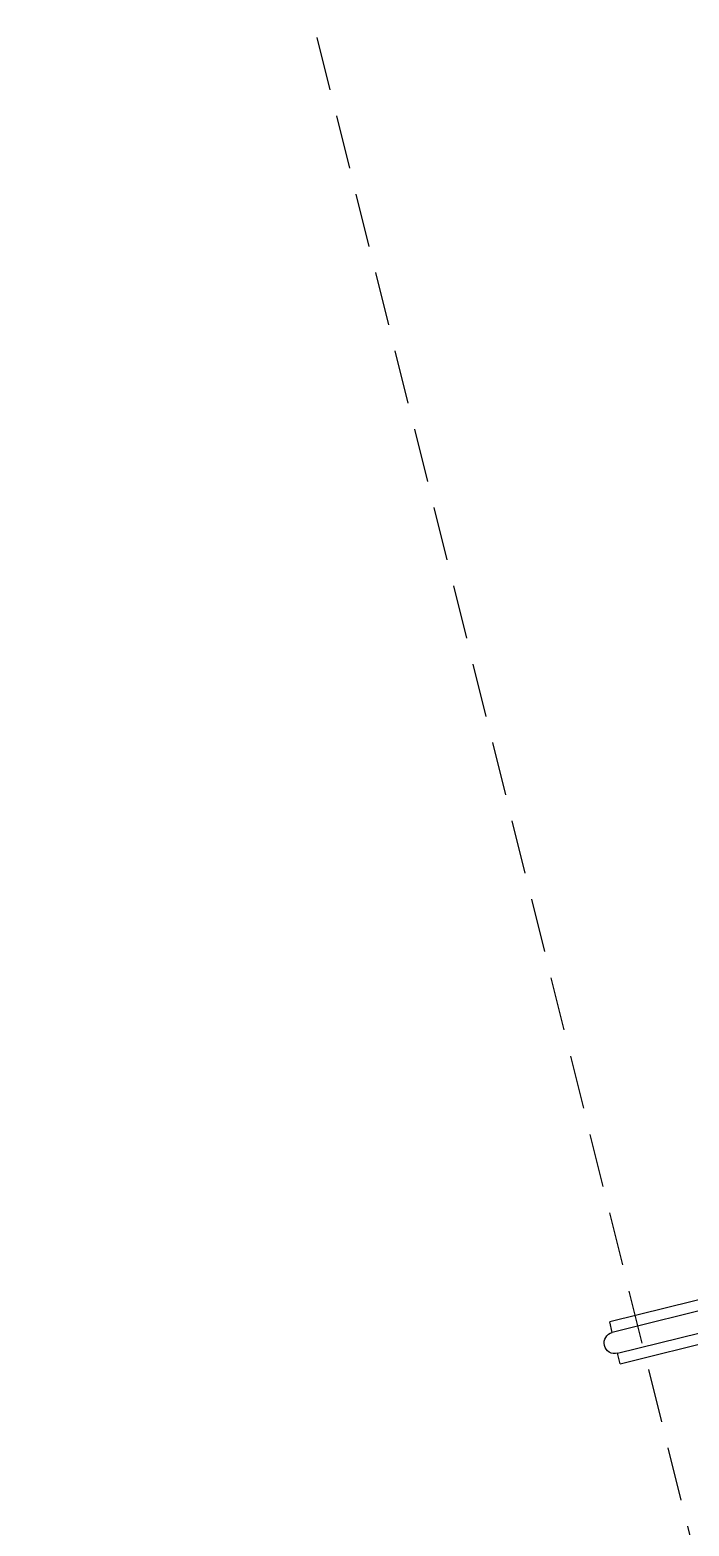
# Model space of a CAD drawing. Header units: inches. Extents: x 252212 to 296477, y 417293 to 492071.
# Drawn here: x 290532 to 291144, y 487940 to 489330 of the extents above; entities that cross this region are included whole.
import ezdxf

# ---------------------------------------------------------------- set-up
doc = ezdxf.new("R2010")
doc.units = ezdxf.units.IN
doc.header["$MEASUREMENT"] = 0
doc.linetypes.add('HIDDEN', pattern=[0.375, 0.25, -0.125])
doc.layers.add('CQ spot detail elevation', color=1, linetype='Continuous')
doc.layers.add('TEXT 2', color=1, linetype='Continuous')

msp = doc.modelspace()

# ---------------------------------------------------------------- linework, layer by layer
at = {"layer": 'CQ spot detail elevation', "color": 3, "linetype": 'HIDDEN', "ltscale": 200, "elevation": 4.706203874198748e-07}
msp.add_lwpolyline([(290532.0015886682, 490395.2517861779), (291657.5309728503, 490680.5407711857), (292479.5937424328, 487376.4074623436), (291354.0643582508, 487091.1184773359)], close=True, dxfattribs=at)
at = {"layer": 'TEXT 2', "color": 8, "ltscale": 3000}
for p, q in [((291604.8183076564, 488262.8719401044, 0.002975871681567099), (291070.3661886603, 488129.901158343, 5.253552617051088e-05)), ((291607.2326868862, 488253.1677774442, 0.002975871681567099), (291072.7805678793, 488120.19699568, 5.253552617051088e-05)), ((291077.5069593987, 488100.7632016385, 5.253552617051088e-05), (291612.0614453455, 488233.759452124, 0.002975871681567099)), ((291080.023705641, 488091.0845074527, 5.253552617051088e-05), (291614.4758246375, 488224.055289213, 0.002975871681567099))]:
    msp.add_line(p, q, dxfattribs=at)
at = {"layer": 'TEXT 2', "color": 8, "ltscale": 3000, "elevation": 5.084908494927987e-05}
msp.add_lwpolyline([(291080.0237056396, 488091.0845074584), (291077.6093263493, 488100.7886703624, -0.4173229997867656), (291065.4907844595, 488108.0784537929, -0.4063219941528472), (291072.78056789, 488120.1969956828), (291070.3661886603, 488129.901158343)], format="xyb", dxfattribs=at)

doc.saveas('drawing.dxf')
